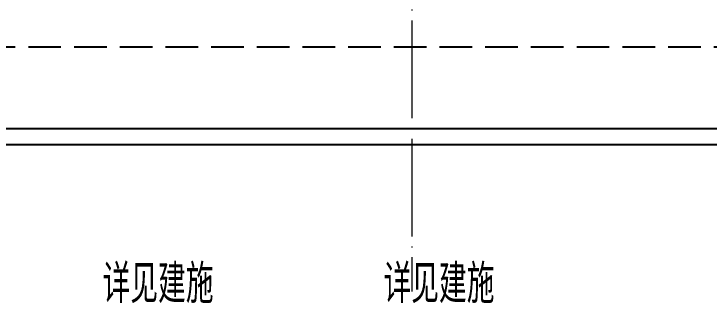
# Model space of a CAD drawing. Extents: x -518115 to 389031, y -231062 to 1628073.
# Drawn here: x 26578 to 30838, y 207335 to 209109 of the extents above; entities that cross this region are included whole.
import ezdxf

# ---------------------------------------------------------------- set-up
doc = ezdxf.new("R2010")
doc.units = 0
doc.header["$LTSCALE"] = 1000
doc.header["$MEASUREMENT"] = 0
doc.linetypes.add('__DASH', pattern=[0.35, 0.25, -0.1])
doc.linetypes.add('DOTE', pattern=[2.42, 2, -0.2, 0.02, -0.2])
doc.layers.add('DOTE', color=19, linetype='DOTE', lineweight=9)
doc.layers.add('PUB_TEXT', color=4, linetype='Continuous')
doc.layers.add('ROOF', color=183, linetype='Continuous')
doc.styles.add('_TCH_AXIS', font='COMPLEX', dxfattribs={"bigfont": 'GBCBIG'})

# ---------------------------------------------------------------- blocks, each defined once
blk = doc.blocks.new('GDGDGDSDA')
at = {"layer": 'DOTE', "linetype": 'DOTE', "ltscale": 0.3}
blk.add_line((435034.6, 370658.3), (435034.8, 359558.3), dxfattribs=at)

msp = doc.modelspace()

# ---------------------------------------------------------------- linework, layer by layer
at = {"layer": 'ROOF', "ltscale": 0.8}
for points in [[(16716.6, 216807), (14866.6, 216807), (14866.6, 212307), (14866.6, 212307), (14866.6, 208307), (36766.6, 208307), (36766.6, 209507), (38316.6, 209507)], [(17916.6, 216707), (14966.6, 216707), (14966.6, 208407), (36666.6, 208407), (36666.6, 209607), (38316.6, 209607)]]:
    msp.add_lwpolyline(points, dxfattribs=at)
at = {"layer": 'ROOF', "linetype": '__DASH', "ltscale": 0.8}
msp.add_lwpolyline([(17916.6, 216207), (15466.6, 216207), (15466.6, 208907), (36166.6, 208907), (36166.6, 210107), (38316.6, 210107)], dxfattribs=at)

# ---------------------------------------------------------------- block references
msp.add_blockref('GDGDGDSDA', (-406018.2, -152151.3))

# ---------------------------------------------------------------- texts
at = {"layer": 'PUB_TEXT', "style": '_TCH_AXIS'}
for p in [(27121.1, 207335.5), (28842.5, 207335.5)]:
    msp.add_text('详见建施', height=236.31, dxfattribs=at).set_placement(p)

doc.saveas('drawing.dxf')
